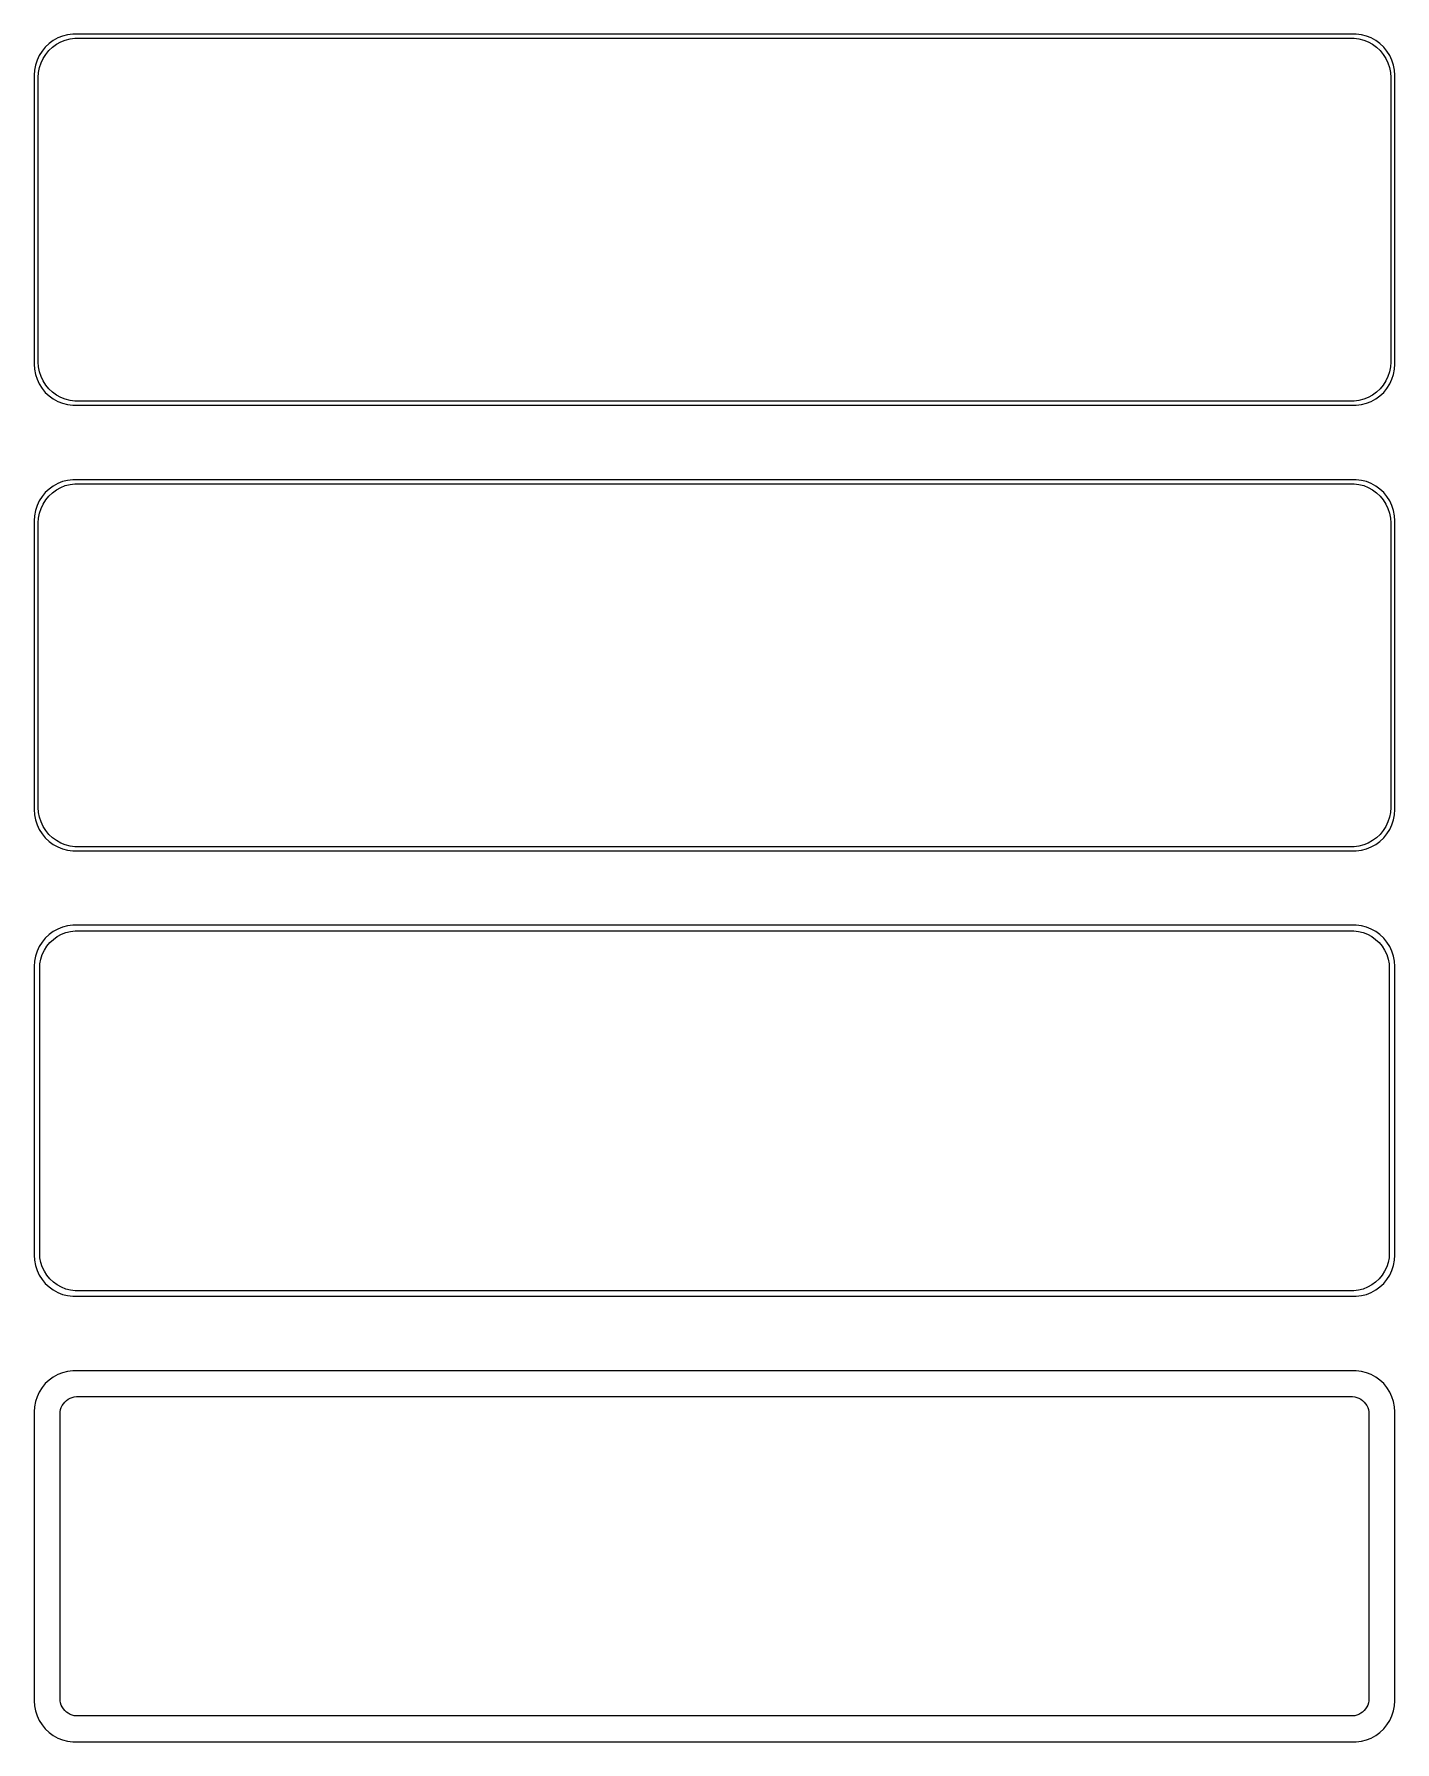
# Model space of a CAD drawing. Header units: metres. Extents: x -82 to 82, y 194 to 400.
import ezdxf

# ---------------------------------------------------------------- set-up
doc = ezdxf.new("R2010")
doc.units = ezdxf.units.M

msp = doc.modelspace()

# ---------------------------------------------------------------- linework, layer by layer
for p, q in [((-80.1791, 399.722), (-80.6871, 399.353)), ((-79.6289, 400.024), (-80.1791, 399.722)), ((-79.7952, 399.261), (-79.2724, 399.548)), ((-79.0451, 400.255), (-79.6289, 400.024)), ((-79.2724, 399.548), (-78.7178, 399.768)), ((-78.4369, 400.411), (-79.0451, 400.255)), ((-78.7178, 399.768), (-78.1401, 399.916)), ((-77.8139, 400.49), (-78.4369, 400.411)), ((-78.1401, 399.916), (-77.5482, 399.991)), ((77.8139, 400.49), (-77.8139, 400.49)), ((-77.5482, 399.991), (77.5482, 399.991)), ((77.5482, 399.991), (78.1401, 399.916)), ((78.4369, 400.411), (77.8139, 400.49)), ((78.1401, 399.916), (78.7178, 399.768)), ((79.0451, 400.255), (78.4369, 400.411)), ((78.7178, 399.768), (79.2724, 399.548)), ((79.6289, 400.024), (79.0451, 400.255)), ((79.2724, 399.548), (79.7952, 399.261)), ((80.1791, 399.722), (79.6289, 400.024)), ((80.6871, 399.353), (80.1791, 399.722)), ((-81.8815, 397.909), (-82.1489, 397.341)), ((-81.5451, 398.439), (-81.8815, 397.909)), ((-81.6664, 396.999), (-81.4125, 397.538)), ((-81.1448, 398.923), (-81.5451, 398.439)), ((-81.4125, 397.538), (-81.0928, 398.042)), ((-80.6871, 399.353), (-81.1448, 398.923)), ((-81.0928, 398.042), (-80.7126, 398.502)), ((-80.7126, 398.502), (-80.2778, 398.91)), ((-80.2778, 398.91), (-79.7952, 399.261)), ((79.7952, 399.261), (80.2778, 398.91)), ((80.2778, 398.91), (80.7126, 398.502)), ((81.1448, 398.923), (80.6871, 399.353)), ((80.7126, 398.502), (81.0928, 398.042)), ((81.0928, 398.042), (81.4125, 397.538)), ((81.5451, 398.439), (81.1448, 398.923)), ((81.4125, 397.538), (81.6664, 396.999)), ((81.8815, 397.909), (81.5451, 398.439)), ((82.1489, 397.341), (81.8815, 397.909)), ((-82.4606, 396.127), (-82.5, 395.5)), ((-82.5, 395.5), (-82.5, 360.5)), ((-82.3429, 396.743), (-82.4606, 396.127)), ((-82.1489, 397.341), (-82.3429, 396.743)), ((-82, 395.25), (-81.9625, 395.845)), ((-81.9625, 395.845), (-81.8508, 396.431)), ((-81.8508, 396.431), (-81.6664, 396.999)), ((81.6664, 396.999), (81.8508, 396.431)), ((81.8508, 396.431), (81.9625, 395.845)), ((81.9625, 395.845), (82, 395.25)), ((82.3429, 396.743), (82.1489, 397.341)), ((82.4606, 396.127), (82.3429, 396.743)), ((82.5, 395.5), (82.4606, 396.127)), ((82.5, 360.5), (82.5, 395.5)), ((-82, 360.75), (-82, 395.25)), ((82, 395.25), (82, 360.75)), ((-82.5, 360.5), (-82.4606, 359.873)), ((-81.9625, 360.155), (-82, 360.75)), ((-81.8508, 359.569), (-81.9625, 360.155)), ((81.9625, 360.155), (81.8508, 359.569)), ((82, 360.75), (81.9625, 360.155)), ((82.4606, 359.873), (82.5, 360.5)), ((-82.4606, 359.873), (-82.3429, 359.257)), ((-82.3429, 359.257), (-82.1489, 358.659)), ((-82.1489, 358.659), (-81.8815, 358.091)), ((-81.8815, 358.091), (-81.5451, 357.561)), ((-81.6664, 359.001), (-81.8508, 359.569)), ((-81.4125, 358.462), (-81.6664, 359.001)), ((-81.0928, 357.958), (-81.4125, 358.462)), ((81.4125, 358.462), (81.0928, 357.958)), ((81.6664, 359.001), (81.4125, 358.462)), ((81.5451, 357.561), (81.8815, 358.091)), ((81.8508, 359.569), (81.6664, 359.001)), ((81.8815, 358.091), (82.1489, 358.659)), ((82.1489, 358.659), (82.3429, 359.257)), ((82.3429, 359.257), (82.4606, 359.873)), ((-81.5451, 357.561), (-81.1448, 357.077)), ((-81.1448, 357.077), (-80.6871, 356.647)), ((-80.7126, 357.498), (-81.0928, 357.958)), ((-80.2778, 357.09), (-80.7126, 357.498)), ((-80.6871, 356.647), (-80.1791, 356.278)), ((-79.7952, 356.739), (-80.2778, 357.09)), ((-80.1791, 356.278), (-79.6289, 355.976)), ((-79.2724, 356.452), (-79.7952, 356.739)), ((-78.7178, 356.232), (-79.2724, 356.452)), ((-78.1401, 356.084), (-78.7178, 356.232)), ((-77.5482, 356.009), (-78.1401, 356.084)), ((77.5482, 356.009), (-77.5482, 356.009)), ((78.1401, 356.084), (77.5482, 356.009)), ((78.7178, 356.232), (78.1401, 356.084)), ((79.2724, 356.452), (78.7178, 356.232)), ((79.7952, 356.739), (79.2724, 356.452)), ((79.6289, 355.976), (80.1791, 356.278)), ((80.2778, 357.09), (79.7952, 356.739)), ((80.1791, 356.278), (80.6871, 356.647)), ((80.7126, 357.498), (80.2778, 357.09)), ((80.6871, 356.647), (81.1448, 357.077)), ((81.0928, 357.958), (80.7126, 357.498)), ((81.1448, 357.077), (81.5451, 357.561)), ((-79.6289, 355.976), (-79.0451, 355.745)), ((-79.0451, 355.745), (-78.4369, 355.589)), ((-78.4369, 355.589), (-77.8139, 355.51)), ((-77.8139, 355.51), (77.8139, 355.51)), ((77.8139, 355.51), (78.4369, 355.589)), ((78.4369, 355.589), (79.0451, 355.745)), ((79.0451, 355.745), (79.6289, 355.976)), ((-80.1791, 345.722), (-80.6871, 345.353)), ((-79.6289, 346.024), (-80.1791, 345.722)), ((-79.0451, 346.255), (-79.6289, 346.024)), ((-79.2724, 345.548), (-78.7178, 345.768)), ((-78.4369, 346.411), (-79.0451, 346.255)), ((-78.7178, 345.768), (-78.1401, 345.916)), ((-77.8139, 346.49), (-78.4369, 346.411)), ((-78.1401, 345.916), (-77.5482, 345.991)), ((77.8139, 346.49), (-77.8139, 346.49)), ((-77.5482, 345.991), (77.5482, 345.991)), ((77.5482, 345.991), (78.1401, 345.916)), ((78.4369, 346.411), (77.8139, 346.49)), ((78.1401, 345.916), (78.7178, 345.768)), ((79.0451, 346.255), (78.4369, 346.411)), ((78.7178, 345.768), (79.2724, 345.548)), ((79.6289, 346.024), (79.0451, 346.255)), ((80.1791, 345.722), (79.6289, 346.024)), ((80.6871, 345.353), (80.1791, 345.722)), ((-81.8815, 343.909), (-82.1489, 343.341)), ((-81.5451, 344.439), (-81.8815, 343.909)), ((-81.1448, 344.923), (-81.5451, 344.439)), ((-81.4125, 343.538), (-81.0928, 344.042)), ((-80.6871, 345.353), (-81.1448, 344.923)), ((-81.0928, 344.042), (-80.7126, 344.502)), ((-80.7126, 344.502), (-80.2778, 344.91)), ((-80.2778, 344.91), (-79.7952, 345.261)), ((-79.7952, 345.261), (-79.2724, 345.548)), ((79.2724, 345.548), (79.7952, 345.261)), ((79.7952, 345.261), (80.2778, 344.91)), ((80.2778, 344.91), (80.7126, 344.502)), ((81.1448, 344.923), (80.6871, 345.353)), ((80.7126, 344.502), (81.0928, 344.042)), ((81.0928, 344.042), (81.4125, 343.538)), ((81.5451, 344.439), (81.1448, 344.923)), ((81.8815, 343.909), (81.5451, 344.439)), ((82.1489, 343.341), (81.8815, 343.909)), ((-82.4606, 342.127), (-82.5, 341.5)), ((-82.3429, 342.743), (-82.4606, 342.127)), ((-82.1489, 343.341), (-82.3429, 342.743)), ((-82, 341.25), (-81.9625, 341.845)), ((-81.9625, 341.845), (-81.8508, 342.431)), ((-81.8508, 342.431), (-81.6664, 342.999)), ((-81.6664, 342.999), (-81.4125, 343.538)), ((81.4125, 343.538), (81.6664, 342.999)), ((81.6664, 342.999), (81.8508, 342.431)), ((81.8508, 342.431), (81.9625, 341.845)), ((81.9625, 341.845), (82, 341.25)), ((82.3429, 342.743), (82.1489, 343.341)), ((82.4606, 342.127), (82.3429, 342.743)), ((82.5, 341.5), (82.4606, 342.127)), ((-82.5, 341.5), (-82.5, 306.5)), ((-82, 306.75), (-82, 341.25)), ((82, 341.25), (82, 306.75)), ((82.5, 306.5), (82.5, 341.5)), ((-82.5, 306.5), (-82.4606, 305.873)), ((-81.9625, 306.155), (-82, 306.75)), ((82, 306.75), (81.9625, 306.155)), ((82.4606, 305.873), (82.5, 306.5)), ((-82.4606, 305.873), (-82.3429, 305.257)), ((-82.3429, 305.257), (-82.1489, 304.659)), ((-82.1489, 304.659), (-81.8815, 304.091)), ((-81.8508, 305.569), (-81.9625, 306.155)), ((-81.6664, 305.001), (-81.8508, 305.569)), ((-81.4125, 304.462), (-81.6664, 305.001)), ((-81.0928, 303.958), (-81.4125, 304.462)), ((81.4125, 304.462), (81.0928, 303.958)), ((81.6664, 305.001), (81.4125, 304.462)), ((81.8508, 305.569), (81.6664, 305.001)), ((81.9625, 306.155), (81.8508, 305.569)), ((81.8815, 304.091), (82.1489, 304.659)), ((82.1489, 304.659), (82.3429, 305.257)), ((82.3429, 305.257), (82.4606, 305.873)), ((-81.8815, 304.091), (-81.5451, 303.561)), ((-81.5451, 303.561), (-81.1448, 303.077)), ((-81.1448, 303.077), (-80.6871, 302.647)), ((-80.7126, 303.498), (-81.0928, 303.958)), ((-80.2778, 303.09), (-80.7126, 303.498)), ((-80.6871, 302.647), (-80.1791, 302.278)), ((-79.7952, 302.739), (-80.2778, 303.09)), ((-80.1791, 302.278), (-79.6289, 301.976)), ((-79.2724, 302.452), (-79.7952, 302.739)), ((-78.7178, 302.232), (-79.2724, 302.452)), ((-78.1401, 302.084), (-78.7178, 302.232)), ((78.7178, 302.232), (78.1401, 302.084)), ((79.2724, 302.452), (78.7178, 302.232)), ((79.7952, 302.739), (79.2724, 302.452)), ((79.6289, 301.976), (80.1791, 302.278)), ((80.2778, 303.09), (79.7952, 302.739)), ((80.1791, 302.278), (80.6871, 302.647)), ((80.7126, 303.498), (80.2778, 303.09)), ((80.6871, 302.647), (81.1448, 303.077)), ((81.0928, 303.958), (80.7126, 303.498)), ((81.1448, 303.077), (81.5451, 303.561)), ((81.5451, 303.561), (81.8815, 304.091)), ((-79.6289, 301.976), (-79.0451, 301.745)), ((-79.0451, 301.745), (-78.4369, 301.589)), ((-78.4369, 301.589), (-77.8139, 301.51)), ((-77.5482, 302.009), (-78.1401, 302.084)), ((-77.8139, 301.51), (77.8139, 301.51)), ((77.5482, 302.009), (-77.5482, 302.009)), ((78.1401, 302.084), (77.5482, 302.009)), ((77.8139, 301.51), (78.4369, 301.589)), ((78.4369, 301.589), (79.0451, 301.745)), ((79.0451, 301.745), (79.6289, 301.976)), ((-79.6289, 292.024), (-80.1791, 291.722)), ((-79.0451, 292.255), (-79.6289, 292.024)), ((-78.4369, 292.411), (-79.0451, 292.255)), ((-77.8139, 292.49), (-78.4369, 292.411)), ((77.8139, 292.49), (-77.8139, 292.49)), ((78.4369, 292.411), (77.8139, 292.49)), ((79.0451, 292.255), (78.4369, 292.411)), ((79.6289, 292.024), (79.0451, 292.255)), ((80.1791, 291.722), (79.6289, 292.024)), ((-81.8815, 289.909), (-82.1489, 289.341)), ((-81.5451, 290.439), (-81.8815, 289.909)), ((-81.1448, 290.923), (-81.5451, 290.439)), ((-81.2621, 289.456), (-80.954, 289.941)), ((-80.6871, 291.353), (-81.1448, 290.923)), ((-80.954, 289.941), (-80.5875, 290.384)), ((-80.1791, 291.722), (-80.6871, 291.353)), ((-80.5875, 290.384), (-80.1684, 290.778)), ((-80.1684, 290.778), (-79.7032, 291.116)), ((-79.7032, 291.116), (-79.1994, 291.393)), ((-79.1994, 291.393), (-78.6648, 291.604)), ((-78.6648, 291.604), (-78.1079, 291.747)), ((-78.1079, 291.747), (-77.5375, 291.819)), ((-77.5375, 291.819), (77.5375, 291.819)), ((77.5375, 291.819), (78.1079, 291.747)), ((78.1079, 291.747), (78.6648, 291.604)), ((78.6648, 291.604), (79.1994, 291.393)), ((79.1994, 291.393), (79.7032, 291.116)), ((79.7032, 291.116), (80.1684, 290.778)), ((80.1684, 290.778), (80.5875, 290.384)), ((80.6871, 291.353), (80.1791, 291.722)), ((80.5875, 290.384), (80.954, 289.941)), ((81.1448, 290.923), (80.6871, 291.353)), ((80.954, 289.941), (81.2621, 289.456)), ((81.5451, 290.439), (81.1448, 290.923)), ((81.8815, 289.909), (81.5451, 290.439)), ((82.1489, 289.341), (81.8815, 289.909)), ((-82.4606, 288.127), (-82.5, 287.5)), ((-82.3429, 288.743), (-82.4606, 288.127)), ((-82.1489, 289.341), (-82.3429, 288.743)), ((-81.8284, 287.25), (-81.7923, 287.824)), ((-81.7923, 287.824), (-81.6846, 288.389)), ((-81.6846, 288.389), (-81.5069, 288.935)), ((-81.5069, 288.935), (-81.2621, 289.456)), ((81.2621, 289.456), (81.5069, 288.935)), ((81.5069, 288.935), (81.6846, 288.389)), ((81.6846, 288.389), (81.7923, 287.824)), ((81.7923, 287.824), (81.8284, 287.25)), ((82.3429, 288.743), (82.1489, 289.341)), ((82.4606, 288.127), (82.3429, 288.743)), ((82.5, 287.5), (82.4606, 288.127)), ((-82.5, 287.5), (-82.5, 252.5)), ((-81.8284, 252.75), (-81.8284, 287.25)), ((81.8284, 287.25), (81.8284, 252.75)), ((82.5, 252.5), (82.5, 287.5)), ((-81.7923, 252.176), (-81.8284, 252.75)), ((81.8284, 252.75), (81.7923, 252.176)), ((-82.5, 252.5), (-82.4606, 251.873)), ((-82.4606, 251.873), (-82.3429, 251.257)), ((-82.3429, 251.257), (-82.1489, 250.659)), ((-82.1489, 250.659), (-81.8815, 250.091)), ((-81.6846, 251.611), (-81.7923, 252.176)), ((-81.5069, 251.065), (-81.6846, 251.611)), ((-81.2621, 250.544), (-81.5069, 251.065)), ((-80.954, 250.059), (-81.2621, 250.544)), ((81.2621, 250.544), (80.954, 250.059)), ((81.5069, 251.065), (81.2621, 250.544)), ((81.6846, 251.611), (81.5069, 251.065)), ((81.7923, 252.176), (81.6846, 251.611)), ((81.8815, 250.091), (82.1489, 250.659)), ((82.1489, 250.659), (82.3429, 251.257)), ((82.3429, 251.257), (82.4606, 251.873)), ((82.4606, 251.873), (82.5, 252.5)), ((-81.8815, 250.091), (-81.5451, 249.561)), ((-81.5451, 249.561), (-81.1448, 249.077)), ((-81.1448, 249.077), (-80.6871, 248.647)), ((-80.5875, 249.616), (-80.954, 250.059)), ((-80.6871, 248.647), (-80.1791, 248.278)), ((-80.1684, 249.222), (-80.5875, 249.616)), ((-79.7032, 248.884), (-80.1684, 249.222)), ((-79.1994, 248.607), (-79.7032, 248.884)), ((-78.6648, 248.396), (-79.1994, 248.607)), ((-78.1079, 248.253), (-78.6648, 248.396)), ((78.6648, 248.396), (78.1079, 248.253)), ((79.1994, 248.607), (78.6648, 248.396)), ((79.7032, 248.884), (79.1994, 248.607)), ((80.1684, 249.222), (79.7032, 248.884)), ((80.5875, 249.616), (80.1684, 249.222)), ((80.1791, 248.278), (80.6871, 248.647)), ((80.954, 250.059), (80.5875, 249.616)), ((80.6871, 248.647), (81.1448, 249.077)), ((81.1448, 249.077), (81.5451, 249.561)), ((81.5451, 249.561), (81.8815, 250.091)), ((-80.1791, 248.278), (-79.6289, 247.976)), ((-79.6289, 247.976), (-79.0451, 247.745)), ((-79.0451, 247.745), (-78.4369, 247.589)), ((-78.4369, 247.589), (-77.8139, 247.51)), ((-77.5375, 248.181), (-78.1079, 248.253)), ((-77.8139, 247.51), (77.8139, 247.51)), ((77.5375, 248.181), (-77.5375, 248.181)), ((78.1079, 248.253), (77.5375, 248.181)), ((77.8139, 247.51), (78.4369, 247.589)), ((78.4369, 247.589), (79.0451, 247.745)), ((79.0451, 247.745), (79.6289, 247.976)), ((79.6289, 247.976), (80.1791, 248.278)), ((-79.0451, 238.255), (-79.6289, 238.024)), ((-78.4369, 238.411), (-79.0451, 238.255)), ((-77.8139, 238.49), (-78.4369, 238.411)), ((77.8139, 238.49), (-77.8139, 238.49)), ((78.4369, 238.411), (77.8139, 238.49)), ((79.0451, 238.255), (78.4369, 238.411)), ((79.6289, 238.024), (79.0451, 238.255)), ((-81.5451, 236.439), (-81.8815, 235.909)), ((-81.1448, 236.923), (-81.5451, 236.439)), ((-80.6871, 237.353), (-81.1448, 236.923)), ((-80.1791, 237.722), (-80.6871, 237.353)), ((-79.6289, 238.024), (-80.1791, 237.722)), ((80.1791, 237.722), (79.6289, 238.024)), ((80.6871, 237.353), (80.1791, 237.722)), ((81.1448, 236.923), (80.6871, 237.353)), ((81.5451, 236.439), (81.1448, 236.923)), ((81.8815, 235.909), (81.5451, 236.439)), ((-82.4606, 234.127), (-82.5, 233.5)), ((-82.3429, 234.743), (-82.4606, 234.127)), ((-82.1489, 235.341), (-82.3429, 234.743)), ((-81.8815, 235.909), (-82.1489, 235.341)), ((-79.2934, 233.775), (-79.2115, 234.027)), ((-79.2115, 234.027), (-79.0987, 234.266)), ((-79.0987, 234.266), (-78.9567, 234.49)), ((-78.9567, 234.49), (-78.7879, 234.694)), ((-78.7879, 234.694), (-78.5947, 234.875)), ((-78.5947, 234.875), (-78.3804, 235.031)), ((-78.3804, 235.031), (-78.1482, 235.159)), ((-78.1482, 235.159), (-77.9019, 235.256)), ((-77.9019, 235.256), (-77.6453, 235.322)), ((-77.6453, 235.322), (-77.3825, 235.355)), ((-77.3825, 235.355), (77.3825, 235.355)), ((77.3825, 235.355), (77.6453, 235.322)), ((77.6453, 235.322), (77.9019, 235.256)), ((77.9019, 235.256), (78.1482, 235.159)), ((78.1482, 235.159), (78.3804, 235.031)), ((78.3804, 235.031), (78.5947, 234.875)), ((78.5947, 234.875), (78.7879, 234.694)), ((78.7879, 234.694), (78.9567, 234.49)), ((78.9567, 234.49), (79.0987, 234.266)), ((79.0987, 234.266), (79.2115, 234.027)), ((79.2115, 234.027), (79.2934, 233.775)), ((82.1489, 235.341), (81.8815, 235.909)), ((82.3429, 234.743), (82.1489, 235.341)), ((82.4606, 234.127), (82.3429, 234.743)), ((82.5, 233.5), (82.4606, 234.127)), ((-82.5, 233.5), (-82.5, 198.5)), ((-79.3596, 233.25), (-79.343, 233.514)), ((-79.3596, 198.75), (-79.3596, 233.25)), ((-79.343, 233.514), (-79.2934, 233.775)), ((79.2934, 233.775), (79.343, 233.514)), ((79.343, 233.514), (79.3596, 233.25)), ((79.3596, 233.25), (79.3596, 198.75)), ((82.5, 198.5), (82.5, 233.5)), ((-79.343, 198.486), (-79.3596, 198.75)), ((79.3596, 198.75), (79.343, 198.486)), ((-82.5, 198.5), (-82.4606, 197.873)), ((-82.4606, 197.873), (-82.3429, 197.257)), ((-82.3429, 197.257), (-82.1489, 196.659)), ((-82.1489, 196.659), (-81.8815, 196.091)), ((-79.2934, 198.225), (-79.343, 198.486)), ((-79.2115, 197.973), (-79.2934, 198.225)), ((-79.0987, 197.734), (-79.2115, 197.973)), ((-78.9567, 197.51), (-79.0987, 197.734)), ((-78.7879, 197.306), (-78.9567, 197.51)), ((-78.5947, 197.125), (-78.7879, 197.306)), ((-78.3804, 196.969), (-78.5947, 197.125)), ((-78.1482, 196.841), (-78.3804, 196.969)), ((-77.9019, 196.744), (-78.1482, 196.841)), ((-77.6453, 196.678), (-77.9019, 196.744)), ((-77.3825, 196.645), (-77.6453, 196.678)), ((77.3825, 196.645), (-77.3825, 196.645)), ((77.6453, 196.678), (77.3825, 196.645)), ((77.9019, 196.744), (77.6453, 196.678)), ((78.1482, 196.841), (77.9019, 196.744)), ((78.3804, 196.969), (78.1482, 196.841)), ((78.5947, 197.125), (78.3804, 196.969)), ((78.7879, 197.306), (78.5947, 197.125)), ((78.9567, 197.51), (78.7879, 197.306)), ((79.0987, 197.734), (78.9567, 197.51)), ((79.2115, 197.973), (79.0987, 197.734)), ((79.2934, 198.225), (79.2115, 197.973)), ((79.343, 198.486), (79.2934, 198.225)), ((81.8815, 196.091), (82.1489, 196.659)), ((82.1489, 196.659), (82.3429, 197.257)), ((82.3429, 197.257), (82.4606, 197.873)), ((82.4606, 197.873), (82.5, 198.5)), ((-81.8815, 196.091), (-81.5451, 195.561)), ((-81.5451, 195.561), (-81.1448, 195.077)), ((-81.1448, 195.077), (-80.6871, 194.647)), ((-80.6871, 194.647), (-80.1791, 194.278)), ((80.1791, 194.278), (80.6871, 194.647)), ((80.6871, 194.647), (81.1448, 195.077)), ((81.1448, 195.077), (81.5451, 195.561)), ((81.5451, 195.561), (81.8815, 196.091)), ((-80.1791, 194.278), (-79.6289, 193.976)), ((-79.6289, 193.976), (-79.0451, 193.745)), ((-79.0451, 193.745), (-78.4369, 193.589)), ((-78.4369, 193.589), (-77.8139, 193.51)), ((-77.8139, 193.51), (77.8139, 193.51)), ((77.8139, 193.51), (78.4369, 193.589)), ((78.4369, 193.589), (79.0451, 193.745)), ((79.0451, 193.745), (79.6289, 193.976)), ((79.6289, 193.976), (80.1791, 194.278))]:
    msp.add_line(p, q)

doc.saveas('drawing.dxf')
